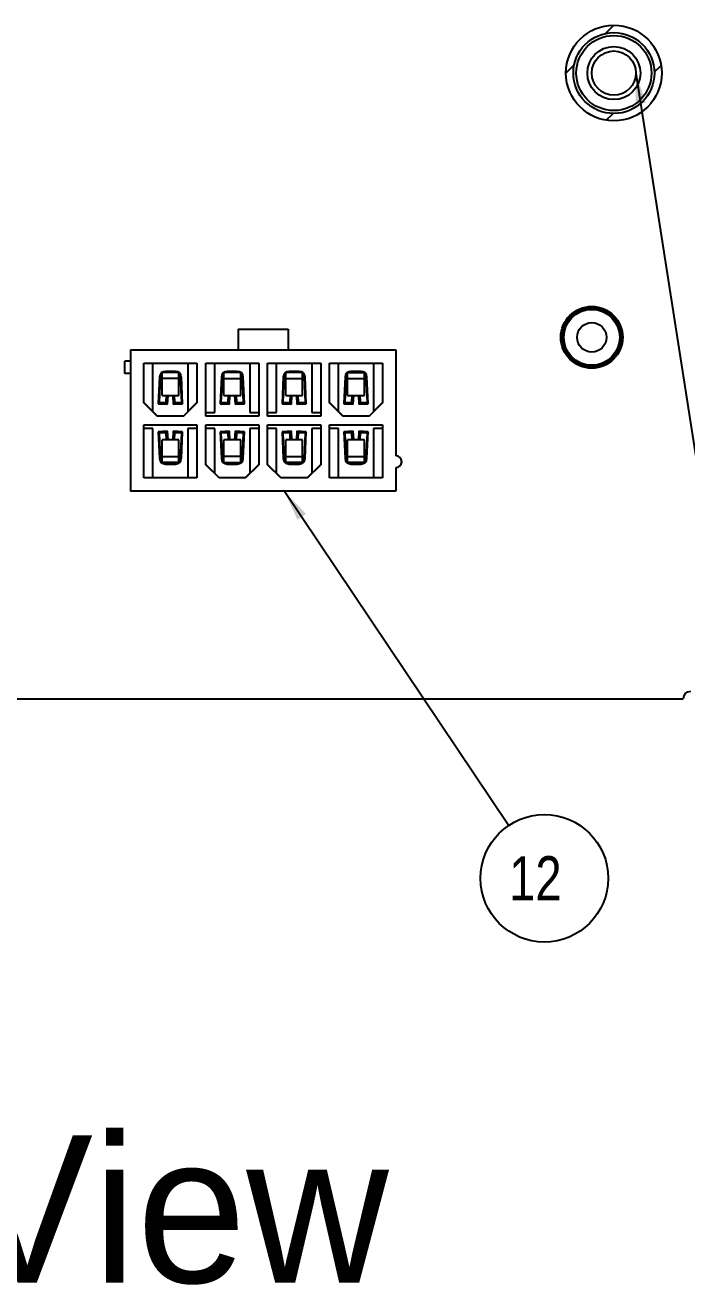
# Model space of a CAD drawing. Header units: millimetres. Extents: x 0 to 841, y 0 to 594.
# Drawn here: x 309.7 to 354.6, y 312.1 to 397.7 of the extents above; entities that cross this region are included whole.
import ezdxf

# ---------------------------------------------------------------- set-up
doc = ezdxf.new("R2010")
doc.units = ezdxf.units.MM
doc.header["$LTSCALE"] = 46.255
doc.layers.get('0').update_dxf_attribs({"linetype": 'CONTINUOUS'})
doc.layers.add('ASSEM_MEM', color=7, linetype='CONTINUOUS')
doc.layers.add('DETAIL', color=7, linetype='CONTINUOUS')
doc.styles.get("Standard").update_dxf_attribs({"font": 'txt', "width": 0.8})
doc.styles.add('TEXTSTYLE_10', font='ar_wgl__.ttf')
doc.dimstyles.get("Standard").update_dxf_attribs({"dimtxt": 3, "dimasz": 2.1, "dimexe": 2, "dimexo": 1, "dimtad": 1, "dimzin": 0, "dimdsep": 46, "dimtxsty": 'STANDARD', "dimblk": '_FILLED', "dimblk1": '_FILLED', "dimblk2": '_FILLED', "dimcen": 0.09, "dimazin": 0, "dimtol": 1, "dimtp": 0.01, "dimtm": 0.01, "dimtfac": 1, "dimtofl": 0, "dimtmove": 0, "dimatfit": 3, "dimldrblk": '_FILLED', "dimfxl": 1, "dimtolj": 1, "dimtzin": 0, "dimarcsym": 0})

# ---------------------------------------------------------------- blocks, each defined once
blk = doc.blocks.new('_FILLED')
at = {"color": 0, "linetype": 'BYBLOCK'}
blk.add_solid([(0, 0), (-1, 0.167), (-1, -0.167)], dxfattribs=at)
blk = doc.blocks.new('BALLOON_BL15', base_point=(344.976, 339.735))
at = {"layer": 'DETAIL', "color": 7, "linetype": 'CONTINUOUS'}
blk.add_circle((344.976, 339.735), 4.33, dxfattribs=at)
at = {"layer": 'DETAIL', "color": 7, "linetype": 'CONTINUOUS', "insert": (342.576, 341.235), "char_height": 3, "width": 4.8, "attachment_point": 1, "line_spacing_factor": 0.9}
blk.add_mtext('12', dxfattribs=at)

msp = doc.modelspace()

# ---------------------------------------------------------------- linework, layer by layer
at = {"layer": 'ASSEM_MEM', "color": 7, "linetype": 'CONTINUOUS'}
for p, q in [((349.124, 397.109), (349.69, 397.675)), ((346.44, 394.425), (347.006, 394.991)), ((352.436, 394.475), (352.899, 394.937)), ((349.177, 391.216), (349.64, 391.678)), ((324.19, 377.025), (327.59, 377.025)), ((324.19, 377.025), (324.19, 375.625)), ((327.59, 377.025), (327.59, 375.625)), ((316.89, 375.625), (334.89, 375.625)), ((316.89, 375.625), (316.89, 366.025)), ((334.89, 375.625), (334.89, 368.425)), ((316.89, 374.845), (316.49, 374.845)), ((316.49, 374.015), (316.49, 374.845)), ((317.79, 374.725), (321.39, 374.725)), ((317.79, 372.025), (317.79, 374.725)), ((318.4, 371.435), (318.4, 374.725)), ((320.78, 374.725), (320.78, 371.435)), ((321.39, 374.725), (321.39, 372.025)), ((321.99, 374.725), (325.59, 374.725)), ((321.99, 371.125), (321.99, 374.725)), ((322.6, 371.375), (322.6, 374.725)), ((324.98, 374.725), (324.98, 371.375)), ((325.59, 374.725), (325.59, 371.125)), ((326.19, 374.725), (329.79, 374.725)), ((326.19, 371.125), (326.19, 374.725)), ((326.8, 371.375), (326.8, 374.725)), ((329.18, 374.725), (329.18, 371.375)), ((329.79, 374.725), (329.79, 371.125)), ((330.39, 374.725), (333.99, 374.725)), ((330.39, 372.025), (330.39, 374.725)), ((331, 371.435), (331, 374.725)), ((333.38, 374.725), (333.38, 371.435)), ((333.99, 374.725), (333.99, 372.025)), ((316.89, 374.015), (316.49, 374.015)), ((319.02, 372.535), (319.02, 374.053)), ((320.095, 374.075), (319.084, 374.075)), ((319.932, 374.165), (319.247, 374.165)), ((319.247, 374.115), (319.247, 374.165)), ((319.247, 374.115), (319.932, 374.115)), ((319.932, 374.165), (319.932, 374.115)), ((320.16, 372.535), (320.16, 374.053)), ((323.22, 372.535), (323.22, 374.053)), ((324.295, 374.075), (323.284, 374.075)), ((324.132, 374.165), (323.447, 374.165)), ((323.447, 374.115), (323.447, 374.165)), ((323.447, 374.115), (324.132, 374.115)), ((324.132, 374.165), (324.132, 374.115)), ((324.36, 372.535), (324.36, 374.053)), ((327.42, 372.535), (327.42, 374.053)), ((328.495, 374.075), (327.484, 374.075)), ((328.332, 374.165), (327.647, 374.165)), ((327.647, 374.115), (327.647, 374.165)), ((327.647, 374.115), (328.332, 374.115)), ((328.332, 374.165), (328.332, 374.115)), ((328.56, 372.535), (328.56, 374.053)), ((331.62, 372.535), (331.62, 374.053)), ((331.684, 374.075), (332.695, 374.075)), ((332.532, 374.165), (331.847, 374.165)), ((331.847, 374.115), (331.847, 374.165)), ((331.847, 374.115), (332.532, 374.115)), ((332.532, 374.165), (332.532, 374.115)), ((332.76, 372.535), (332.76, 374.053)), ((318.847, 373.783), (318.765, 371.963)), ((318.897, 373.781), (318.819, 372.06)), ((318.847, 373.783), (318.897, 373.781)), ((320.16, 373.675), (319.02, 373.675)), ((320.282, 373.781), (320.332, 373.783)), ((320.36, 372.06), (320.282, 373.781)), ((320.414, 371.963), (320.332, 373.783)), ((323.047, 373.783), (322.965, 371.963)), ((323.097, 373.781), (323.019, 372.06)), ((323.047, 373.783), (323.097, 373.781)), ((323.22, 373.675), (324.36, 373.675)), ((324.482, 373.781), (324.532, 373.783)), ((324.56, 372.06), (324.482, 373.781)), ((324.614, 371.963), (324.532, 373.783)), ((327.247, 373.783), (327.165, 371.963)), ((327.297, 373.781), (327.219, 372.06)), ((327.247, 373.783), (327.297, 373.781)), ((327.42, 373.675), (328.56, 373.675)), ((328.682, 373.781), (328.732, 373.783)), ((328.76, 372.06), (328.682, 373.781)), ((328.814, 371.963), (328.732, 373.783)), ((331.447, 373.783), (331.365, 371.963)), ((331.497, 373.781), (331.419, 372.06)), ((331.447, 373.783), (331.497, 373.781)), ((331.62, 373.675), (332.76, 373.675)), ((332.882, 373.781), (332.932, 373.783)), ((332.96, 372.06), (332.882, 373.781)), ((333.014, 371.963), (332.932, 373.783)), ((319.02, 372.535), (320.16, 372.535)), ((319.309, 372.038), (319.331, 372.535)), ((319.404, 371.934), (319.431, 372.535)), ((319.748, 372.535), (319.775, 371.934)), ((319.848, 372.535), (319.87, 372.038)), ((323.22, 372.535), (324.36, 372.535)), ((323.509, 372.038), (323.531, 372.535)), ((323.604, 371.934), (323.631, 372.535)), ((323.948, 372.535), (323.975, 371.934)), ((324.048, 372.535), (324.07, 372.038)), ((327.42, 372.535), (328.56, 372.535)), ((327.709, 372.038), (327.731, 372.535)), ((327.804, 371.934), (327.831, 372.535)), ((328.148, 372.535), (328.175, 371.934)), ((328.248, 372.535), (328.27, 372.038)), ((331.62, 372.535), (332.76, 372.535)), ((331.909, 372.038), (331.931, 372.535)), ((332.004, 371.934), (332.031, 372.535)), ((332.348, 372.535), (332.375, 371.934)), ((332.448, 372.535), (332.47, 372.038)), ((318.71, 371.125), (317.79, 372.045)), ((318.69, 371.125), (317.79, 372.025)), ((318.819, 372.06), (318.765, 371.963)), ((318.765, 371.963), (319.404, 371.934)), ((318.819, 372.06), (319.309, 372.038)), ((319.404, 371.934), (319.309, 372.038)), ((319.87, 372.038), (319.775, 371.934)), ((319.775, 371.934), (320.414, 371.963)), ((319.87, 372.038), (320.36, 372.06)), ((320.36, 372.06), (320.414, 371.963)), ((320.47, 371.125), (321.39, 372.045)), ((321.39, 372.025), (320.49, 371.125)), ((321.99, 371.375), (322.6, 371.375)), ((323.019, 372.06), (322.965, 371.963)), ((322.965, 371.963), (323.604, 371.934)), ((323.019, 372.06), (323.509, 372.038)), ((323.604, 371.934), (323.509, 372.038)), ((324.07, 372.038), (323.975, 371.934)), ((323.975, 371.934), (324.614, 371.963)), ((324.07, 372.038), (324.56, 372.06)), ((324.56, 372.06), (324.614, 371.963)), ((324.98, 371.375), (325.59, 371.375)), ((326.19, 371.375), (326.8, 371.375)), ((327.219, 372.06), (327.165, 371.963)), ((327.165, 371.963), (327.804, 371.934)), ((327.219, 372.06), (327.709, 372.038)), ((327.804, 371.934), (327.709, 372.038)), ((328.27, 372.038), (328.175, 371.934)), ((328.175, 371.934), (328.814, 371.963)), ((328.27, 372.038), (328.76, 372.06)), ((328.76, 372.06), (328.814, 371.963)), ((329.18, 371.375), (329.79, 371.375)), ((331.31, 371.125), (330.39, 372.045)), ((331.29, 371.125), (330.39, 372.025)), ((331.419, 372.06), (331.365, 371.963)), ((331.365, 371.963), (332.004, 371.934)), ((331.419, 372.06), (331.909, 372.038)), ((332.004, 371.934), (331.909, 372.038)), ((332.47, 372.038), (332.375, 371.934)), ((332.375, 371.934), (333.014, 371.963)), ((332.47, 372.038), (332.96, 372.06)), ((332.96, 372.06), (333.014, 371.963)), ((333.07, 371.125), (333.99, 372.045)), ((333.99, 372.025), (333.09, 371.125)), ((317.79, 370.525), (321.39, 370.525)), ((317.79, 366.925), (317.79, 370.525)), ((320.49, 371.125), (318.69, 371.125)), ((321.39, 370.525), (321.39, 366.925)), ((325.59, 371.125), (321.99, 371.125)), ((321.99, 370.525), (325.59, 370.525)), ((321.99, 367.825), (321.99, 370.525)), ((325.59, 370.525), (325.59, 367.825)), ((329.79, 371.125), (326.19, 371.125)), ((326.19, 370.525), (329.79, 370.525)), ((326.19, 367.825), (326.19, 370.525)), ((329.79, 370.525), (329.79, 367.825)), ((330.39, 370.525), (333.99, 370.525)), ((330.39, 366.925), (330.39, 370.525)), ((333.09, 371.125), (331.29, 371.125)), ((333.99, 370.525), (333.99, 366.925)), ((318.4, 370.275), (317.79, 370.275)), ((318.4, 366.925), (318.4, 370.275)), ((319.404, 370.096), (318.765, 370.067)), ((318.765, 370.067), (318.819, 369.969)), ((318.765, 370.067), (318.847, 368.247)), ((319.309, 369.992), (318.819, 369.969)), ((318.819, 369.969), (318.897, 368.249)), ((319.309, 369.992), (319.404, 370.096)), ((319.33, 369.515), (319.309, 369.992)), ((319.431, 369.515), (319.404, 370.096)), ((319.775, 370.096), (319.749, 369.515)), ((320.414, 370.067), (319.775, 370.096)), ((319.87, 369.992), (319.775, 370.096)), ((319.87, 369.992), (319.849, 369.515)), ((320.36, 369.969), (319.87, 369.992)), ((320.282, 368.249), (320.36, 369.969)), ((320.332, 368.247), (320.414, 370.067)), ((320.36, 369.969), (320.414, 370.067)), ((321.39, 370.275), (320.78, 370.275)), ((320.78, 370.275), (320.78, 366.925)), ((322.6, 370.275), (321.99, 370.275)), ((322.6, 367.235), (322.6, 370.275)), ((323.604, 370.096), (322.965, 370.067)), ((322.965, 370.067), (323.019, 369.969)), ((322.965, 370.067), (323.047, 368.247)), ((323.509, 369.992), (323.019, 369.969)), ((323.019, 369.969), (323.097, 368.249)), ((323.509, 369.992), (323.604, 370.096)), ((323.53, 369.515), (323.509, 369.992)), ((323.631, 369.515), (323.604, 370.096)), ((323.975, 370.096), (323.949, 369.515)), ((324.614, 370.067), (323.975, 370.096)), ((324.07, 369.992), (323.975, 370.096)), ((324.07, 369.992), (324.049, 369.515)), ((324.56, 369.969), (324.07, 369.992)), ((324.482, 368.249), (324.56, 369.969)), ((324.532, 368.247), (324.614, 370.067)), ((324.56, 369.969), (324.614, 370.067)), ((325.59, 370.275), (324.98, 370.275)), ((324.98, 370.275), (324.98, 367.235)), ((326.8, 370.275), (326.19, 370.275)), ((326.8, 367.235), (326.8, 370.275)), ((327.804, 370.096), (327.165, 370.067)), ((327.165, 370.067), (327.219, 369.969)), ((327.165, 370.067), (327.247, 368.247)), ((327.709, 369.992), (327.219, 369.969)), ((327.219, 369.969), (327.297, 368.249)), ((327.709, 369.992), (327.804, 370.096)), ((327.73, 369.515), (327.709, 369.992)), ((327.831, 369.515), (327.804, 370.096)), ((328.175, 370.096), (328.149, 369.515)), ((328.814, 370.067), (328.175, 370.096)), ((328.175, 370.096), (328.27, 369.992)), ((328.27, 369.992), (328.249, 369.515)), ((328.76, 369.969), (328.27, 369.992)), ((328.682, 368.249), (328.76, 369.969)), ((328.732, 368.247), (328.814, 370.067)), ((328.814, 370.067), (328.76, 369.969)), ((329.79, 370.275), (329.18, 370.275)), ((329.18, 370.275), (329.18, 367.235)), ((331, 370.275), (330.39, 370.275)), ((331, 366.925), (331, 370.275)), ((332.004, 370.096), (331.365, 370.067)), ((331.365, 370.067), (331.419, 369.969)), ((331.365, 370.067), (331.447, 368.247)), ((331.909, 369.992), (331.419, 369.969)), ((331.419, 369.969), (331.497, 368.249)), ((331.909, 369.992), (332.004, 370.096)), ((331.93, 369.515), (331.909, 369.992)), ((332.031, 369.515), (332.004, 370.096)), ((332.375, 370.096), (332.349, 369.515)), ((333.014, 370.067), (332.375, 370.096)), ((332.375, 370.096), (332.47, 369.992)), ((332.47, 369.992), (332.449, 369.515)), ((332.96, 369.969), (332.47, 369.992)), ((332.882, 368.249), (332.96, 369.969)), ((332.932, 368.247), (333.014, 370.067)), ((333.014, 370.067), (332.96, 369.969)), ((333.99, 370.275), (333.38, 370.275)), ((333.38, 370.275), (333.38, 366.925)), ((320.16, 369.515), (319.02, 369.515)), ((319.02, 367.987), (319.02, 369.515)), ((320.16, 367.987), (320.16, 369.515)), ((324.36, 369.515), (323.22, 369.515)), ((323.22, 367.987), (323.22, 369.515)), ((324.36, 367.987), (324.36, 369.515)), ((328.56, 369.515), (327.42, 369.515)), ((327.42, 367.987), (327.42, 369.515)), ((328.56, 367.987), (328.56, 369.515)), ((332.76, 369.515), (331.62, 369.515)), ((331.62, 367.987), (331.62, 369.515)), ((332.76, 367.987), (332.76, 369.515)), ((318.897, 368.249), (318.847, 368.247)), ((319.02, 368.375), (320.16, 368.375)), ((320.128, 367.975), (319.051, 367.975)), ((319.932, 367.915), (319.247, 367.915)), ((319.247, 367.865), (319.247, 367.915)), ((319.932, 367.915), (319.932, 367.865)), ((320.332, 368.247), (320.282, 368.249)), ((323.097, 368.249), (323.047, 368.247)), ((324.36, 368.375), (323.22, 368.375)), ((323.251, 367.975), (324.328, 367.975)), ((324.132, 367.915), (323.447, 367.915)), ((323.447, 367.865), (323.447, 367.915)), ((324.132, 367.915), (324.132, 367.865)), ((324.532, 368.247), (324.482, 368.249)), ((327.297, 368.249), (327.247, 368.247)), ((327.42, 368.375), (328.56, 368.375)), ((328.528, 367.975), (327.451, 367.975)), ((328.332, 367.915), (327.647, 367.915)), ((327.647, 367.865), (327.647, 367.915)), ((328.332, 367.915), (328.332, 367.865)), ((328.732, 368.247), (328.682, 368.249)), ((331.497, 368.249), (331.447, 368.247)), ((331.62, 368.375), (332.76, 368.375)), ((332.728, 367.975), (331.651, 367.975)), ((332.532, 367.915), (331.847, 367.915)), ((331.847, 367.865), (331.847, 367.915)), ((332.532, 367.915), (332.532, 367.865)), ((332.932, 368.247), (332.882, 368.249)), ((319.247, 367.865), (319.932, 367.865)), ((322.91, 366.925), (321.99, 367.845)), ((322.89, 366.925), (321.99, 367.825)), ((323.447, 367.865), (324.132, 367.865)), ((324.67, 366.925), (325.59, 367.845)), ((325.59, 367.825), (324.69, 366.925)), ((327.11, 366.925), (326.19, 367.845)), ((327.09, 366.925), (326.19, 367.825)), ((327.647, 367.865), (328.332, 367.865)), ((328.87, 366.925), (329.79, 367.845)), ((329.79, 367.825), (328.89, 366.925)), ((331.847, 367.865), (332.532, 367.865)), ((334.89, 367.625), (334.89, 366.025)), ((321.39, 366.925), (317.79, 366.925)), ((324.69, 366.925), (322.89, 366.925)), ((328.89, 366.925), (327.09, 366.925)), ((333.99, 366.925), (330.39, 366.925)), ((334.89, 366.025), (316.89, 366.025))]:
    msp.add_line(p, q, dxfattribs=at)
at = {"layer": 'ASSEM_MEM', "color": 3, "linetype": 'CONTINUOUS'}
msp.add_line((303.89, 351.925), (354.39, 351.925), dxfattribs=at)
at = {"layer": 'ASSEM_MEM', "color": 7, "linetype": 'CONTINUOUS'}
for radius in [3.25, 2.75, 2.55, 1.8, 1.5]:
    msp.add_circle((349.69, 394.425), radius, dxfattribs=at)
at = {"layer": 'ASSEM_MEM', "color": 3, "linetype": 'CONTINUOUS'}
msp.add_circle((348.19, 376.475), 2.1, dxfattribs=at)
at = {"layer": 'ASSEM_MEM', "color": 7, "linetype": 'CONTINUOUS', "true_color": 0x85878a}
for radius in [2, 1.9, 1]:
    msp.add_circle((348.19, 376.475), radius, dxfattribs=at)
at = {"layer": 'ASSEM_MEM', "color": 7, "linetype": 'CONTINUOUS'}
for centre, radius, start, end in [((319.247, 373.765), 0.4, 90, 177.40808), ((319.247, 373.765), 0.35, 130.47523, 177.40808), ((319.247, 373.765), 0.35, 90, 117.65468), ((319.932, 373.765), 0.4, 2.59192, 90), ((319.932, 373.765), 0.35, 62.34532, 90), ((319.932, 373.765), 0.35, 2.59192, 49.52477), ((323.447, 373.765), 0.4, 90, 177.40808), ((323.447, 373.765), 0.35, 130.47523, 177.40808), ((323.447, 373.765), 0.35, 90, 117.65468), ((324.132, 373.765), 0.4, 2.59192, 90), ((324.132, 373.765), 0.35, 62.34532, 90), ((324.132, 373.765), 0.35, 2.59192, 49.52477), ((327.647, 373.765), 0.4, 90, 177.40808), ((327.647, 373.765), 0.35, 130.47523, 177.40808), ((327.647, 373.765), 0.35, 90, 117.65468), ((328.332, 373.765), 0.4, 2.59192, 90), ((328.332, 373.765), 0.35, 62.34532, 90), ((328.332, 373.765), 0.35, 2.59192, 49.52477), ((331.847, 373.765), 0.4, 90, 177.40808), ((331.847, 373.765), 0.35, 130.47523, 177.40808), ((331.847, 373.765), 0.35, 90, 117.65468), ((332.532, 373.765), 0.4, 2.59192, 90), ((332.532, 373.765), 0.35, 62.34532, 90), ((332.532, 373.765), 0.35, 2.59192, 49.52477), ((319.247, 368.265), 0.4, 182.59192, 270), ((319.247, 368.265), 0.35, 182.59192, 229.52477), ((319.247, 368.265), 0.35, 235.95227, 270), ((319.932, 368.265), 0.4, 270, 357.40808), ((319.932, 368.265), 0.35, 270, 304.04773), ((319.932, 368.265), 0.35, 310.47523, 357.40808), ((323.447, 368.265), 0.4, 182.59192, 270), ((323.447, 368.265), 0.35, 182.59192, 229.52477), ((323.447, 368.265), 0.35, 235.95227, 270), ((324.132, 368.265), 0.4, 270, 357.40808), ((324.132, 368.265), 0.35, 270, 304.04773), ((324.132, 368.265), 0.35, 310.47523, 357.40808), ((327.647, 368.265), 0.4, 182.59192, 270), ((327.647, 368.265), 0.35, 182.59192, 229.52477), ((327.647, 368.265), 0.35, 235.95227, 270), ((328.332, 368.265), 0.4, 270, 357.40808), ((328.332, 368.265), 0.35, 270, 304.04773), ((328.332, 368.265), 0.35, 310.47523, 357.40808), ((331.847, 368.265), 0.4, 182.59192, 270), ((331.847, 368.265), 0.35, 182.59192, 229.52477), ((331.847, 368.265), 0.35, 235.95227, 270), ((332.532, 368.265), 0.4, 270, 357.40808), ((332.532, 368.265), 0.35, 270, 304.04773), ((332.532, 368.265), 0.35, 310.47523, 357.40808), ((334.89, 368.025), 0.4, 270, 90)]:
    msp.add_arc(centre, radius, start, end, dxfattribs=at)
at = {"layer": 'ASSEM_MEM', "color": 3, "linetype": 'CONTINUOUS'}
msp.add_arc((354.89, 351.925), 0.5, 90, 180, dxfattribs=at)
at = {"layer": 'ASSEM_MEM', "color": 7, "linetype": 'CONTINUOUS'}
for centre, major_axis, start_param, end_param in [((319.247, 372.766), (0, 1.331), 0.185563, 0.260931), ((319.932, 372.766), (0, 1.331), -0.260931, -0.185563), ((323.447, 372.766), (0, 1.331), 0.185563, 0.260931), ((324.132, 372.766), (0, 1.331), -0.260931, -0.185563), ((327.647, 372.766), (0, 1.331), 0.185563, 0.260931), ((328.332, 372.766), (0, 1.331), -0.260931, -0.185563), ((331.847, 372.766), (0, 1.331), 0.185563, 0.260931), ((332.532, 372.766), (0, 1.331), -0.260931, -0.185563), ((319.247, 369.238), (0, 1.297), -3.409588, -3.372023), ((319.932, 369.238), (0, 1.297), -2.911163, -2.873598), ((323.447, 369.238), (0, 1.297), -3.409588, -3.372023), ((324.132, 369.238), (0, 1.297), -2.911163, -2.873598), ((327.647, 369.238), (0, 1.297), -3.409588, -3.372023), ((328.332, 369.238), (0, 1.297), -2.911163, -2.873598), ((331.847, 369.238), (0, 1.297), -3.409588, -3.372023), ((332.532, 369.238), (0, 1.297), -2.911163, -2.873598)]:
    msp.add_ellipse(centre, major_axis=major_axis, ratio=0.661438, start_param=start_param, end_param=end_param, dxfattribs=at)

# ---------------------------------------------------------------- block references
at = {"layer": 'DETAIL', "color": 7, "linetype": 'CONTINUOUS'}
msp.add_blockref('BALLOON_BL15', (344.976, 339.735), dxfattribs=at)

# ---------------------------------------------------------------- texts
at = {"layer": 'DETAIL', "color": 7, "linetype": 'CONTINUOUS', "insert": (274.21, 322.266), "char_height": 10, "width": 62.75093, "attachment_point": 1, "line_spacing_factor": 0.9, "style": 'TEXTSTYLE_10'}
msp.add_mtext('TOP View', dxfattribs=at)

# ---------------------------------------------------------------- leaders
at = {"layer": 'DETAIL', "color": 7, "linetype": 'CONTINUOUS'}
for points in [[(351.19, 394.425), (358.375, 348.257), (374.621, 338.716)], [(327.331, 366.025), (342.563, 343.33)]]:
    msp.add_leader(points, dimstyle='STANDARD', override={"dimtad": 0}, dxfattribs=at)

doc.saveas('drawing.dxf')
